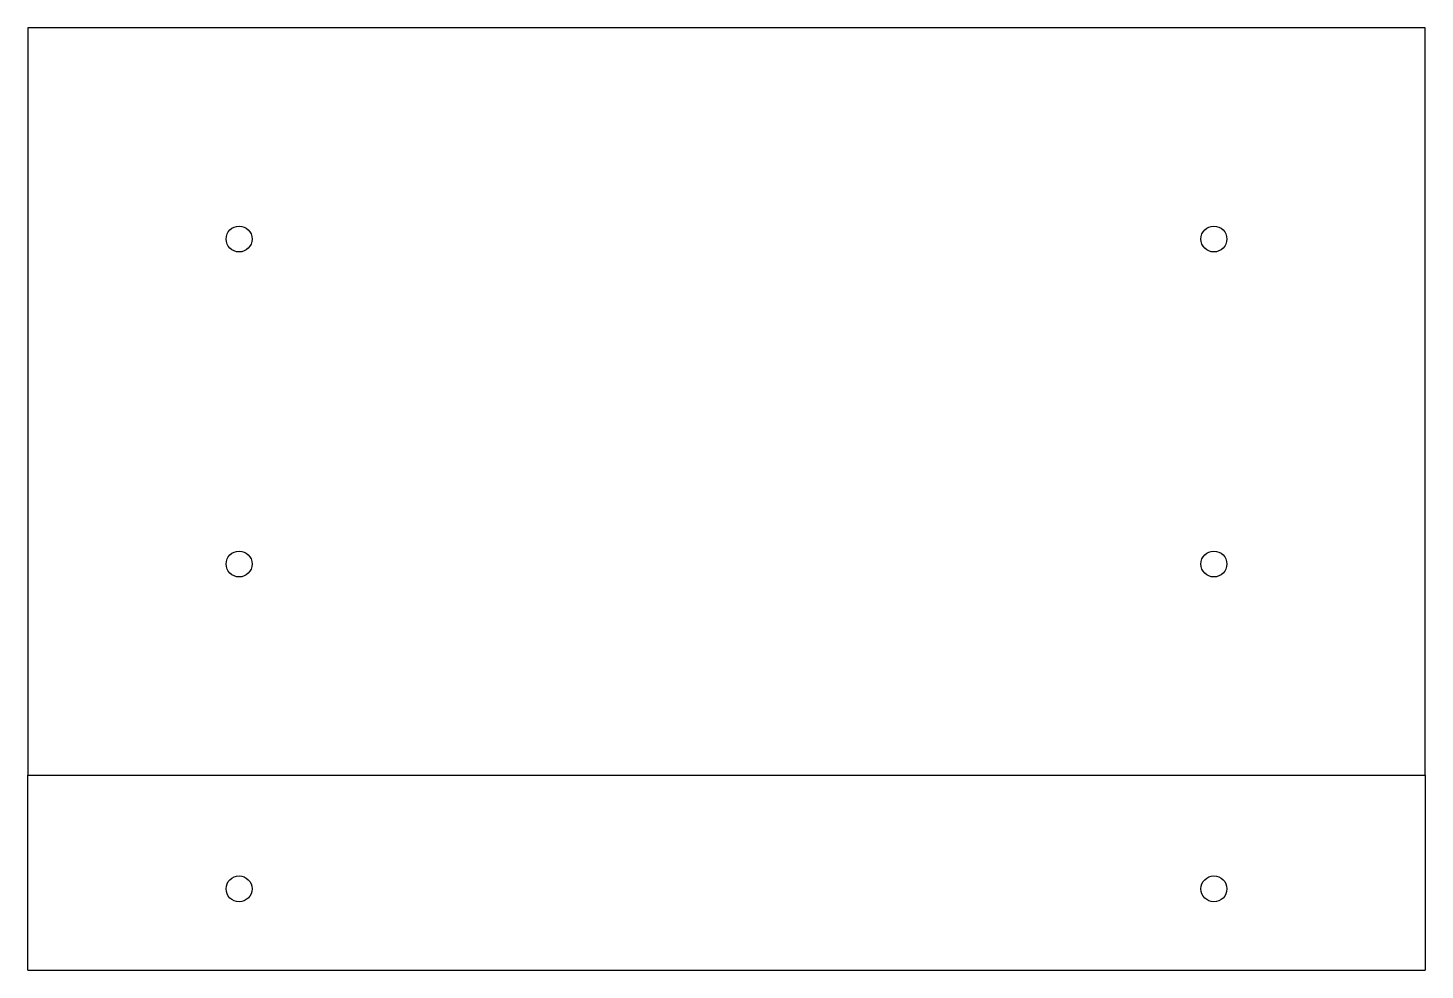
# Model space of a CAD drawing. Header units: inches. Extents: x 0 to 8.46, y -1.18 to 4.53.
import ezdxf

# ---------------------------------------------------------------- set-up
doc = ezdxf.new("R2010")
doc.units = ezdxf.units.IN
doc.header["$MEASUREMENT"] = 0
doc.layers.add('M4 L3mm mount hole', color=5, linetype='Continuous', lineweight=25)
doc.layers.add('Perimeter', color=7, linetype='Continuous', lineweight=25)

msp = doc.modelspace()

# ---------------------------------------------------------------- linework, layer by layer
at = {"layer": 'M4 L3mm mount hole'}
for centre in [(1.279, 3.248), (7.185, 3.248), (1.279, 1.279), (7.185, 1.279), (1.279, -0.689), (7.185, -0.689)]:
    msp.add_circle(centre, 0.0785, dxfattribs=at)
at = {"layer": 'Perimeter'}
for p, q in [((8.464, 4.527), (0, 4.527)), ((0, 4.527), (0, 0)), ((8.464, 0), (8.464, 4.527)), ((0, 0), (8.464, 0)), ((0, -1.181), (0, 0)), ((8.464, 0), (8.464, -1.181)), ((0, -1.181), (8.464, -1.181))]:
    msp.add_line(p, q, dxfattribs=at)

doc.saveas('drawing.dxf')
